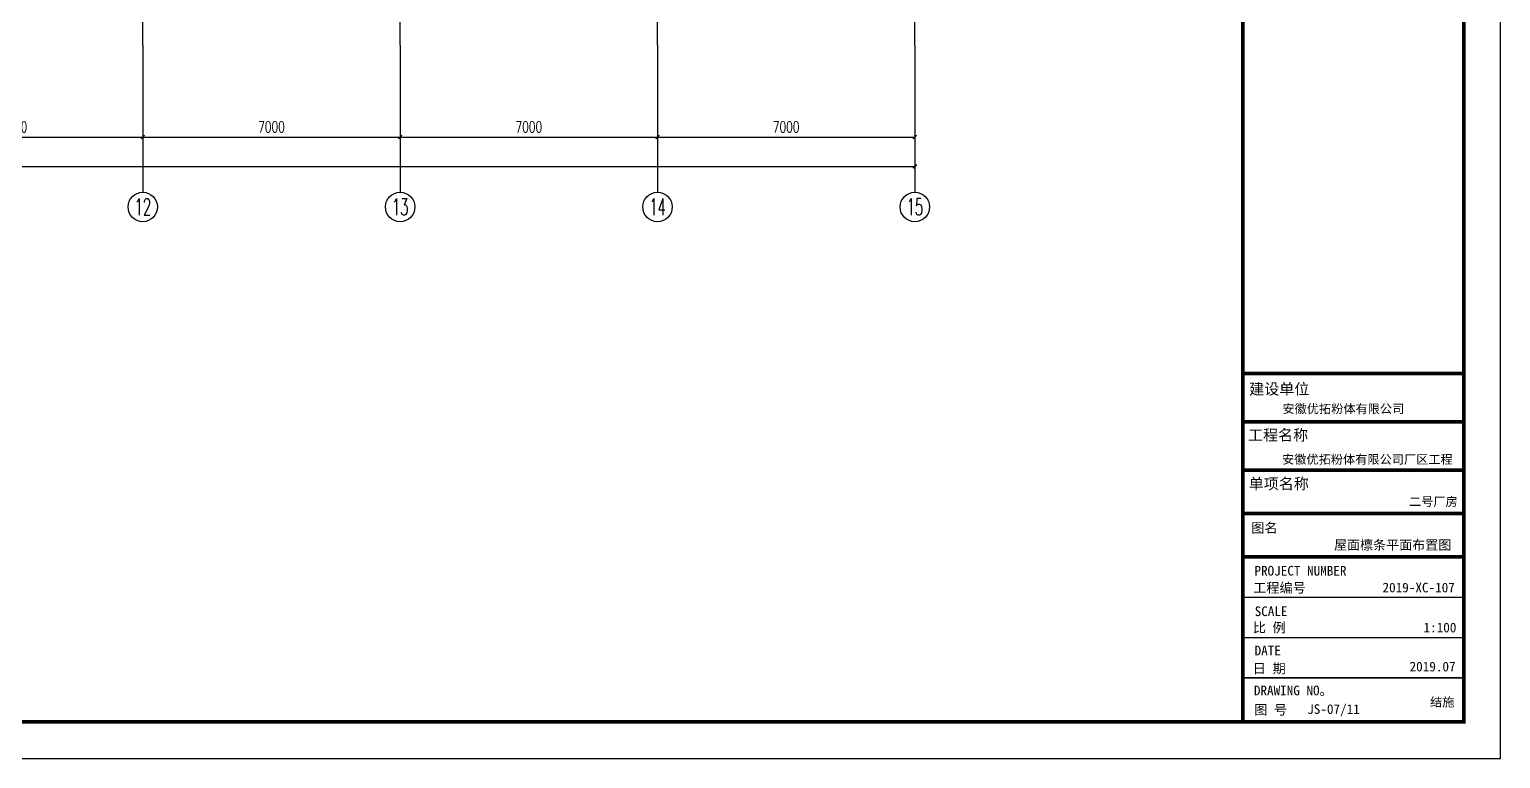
# Model space of a CAD drawing. Extents: x -17471 to 313636, y -71590 to 757901.
# Drawn here: x 273623 to 313636, y 412140 to 431957 of the extents above; entities that cross this region are included whole.
import ezdxf
from ezdxf.enums import TextEntityAlignment as Align

# ---------------------------------------------------------------- set-up
doc = ezdxf.new("R2010")
doc.units = 0
doc.header["$LTSCALE"] = 1000
doc.header["$MEASUREMENT"] = 0
for name, color, linetype in [('AXIS', 3, 'Continuous'), ('AXIS_TEXT', 7, 'Continuous'), ('DOTE', 1, 'Continuous'), ('PUB_TAB', 7, 'Continuous'), ('PUB_TEXT', 7, 'Continuous'), ('PUB_TITLE', 4, 'Continuous'), ('图框', 7, 'Continuous')]:
    doc.layers.add(name, color=color, linetype=linetype)
doc.styles.add('_TCH_AXIS', font='COMPLEX', dxfattribs={"bigfont": 'GBCBIG'})
doc.styles.add('_TCH_DIM_T3', font='SIMPLEX', dxfattribs={"width": 0.705882, "bigfont": 'GBCBIG'})
doc.styles.add('COMPLEX', font='COMPLEX')
doc.styles.add('宋体', font='')
doc.styles.add('黑体', font='simhei.ttf', dxfattribs={"width": 0.6, "height": 4.3})
doc.styles.get('宋体').set_extended_font_data('SimSun')
doc.dimstyles.new('_TCH_ARCH&&100', dxfattribs={"dimtxt": 297.5, "dimasz": 100, "dimexe": 250, "dimexo": 300, "dimgap": 126.25, "dimtad": 1, "dimdec": 0, "dimzin": 0, "dimdsep": 46, "dimtxsty": '_TCH_DIM_T3', "dimblk": 'ARCHTICK', "dimcen": 0.09, "dimclrt": 7, "dimazin": 2, "dimtfac": 1, "dimtdec": 0, "dimtix": 1, "dimtmove": 2, "dimatfit": 3, "dimfxl": 0, "dimtolj": 1, "dimtzin": 0, "dimarcsym": 0})

# ---------------------------------------------------------------- blocks, each defined once
blk = doc.blocks.new('结构图签1')
at = {"layer": '图框', "color": 4, "const_width": 98.6}
blk.add_lwpolyline([(333761, 58400), (339771, 58400), (339771, 1000), (333761, 1000)], close=True, dxfattribs=at)
at = {"layer": '图框', "color": 4}
for points, const_width in [([(333761, 10466), (339749, 10466)], 99.6), ([(333761, 9149), (339751, 9149)], 99.6), ([(333761, 7835), (339771, 7835)], 99.6), ([(333761, 6664), (339771, 6664)], 99.6), ([(333761, 5480), (339771, 5480)], 99.6), ([(333761, 4381), (339771, 4381)], 40.3), ([(333761, 3284), (339771, 3284)], 40.3), ([(333761, 2195), (339771, 2195)], 40.3)]:
    blk.add_lwpolyline(points, dxfattribs=dict(at, const_width=const_width))
at = {"layer": 'PUB_TAB', "lineweight": -3, "style": '宋体', "width": 1.000001}
for s, height, p in [('安徽优拓粉体有限公司', 243, (334837, 9385)), ('安徽优拓粉体有限公司厂区工程', 243.02, (334828, 8011)), ('二号厂房', 243, (338280, 6862)), ('结施', 243, (338853, 1416))]:
    blk.add_text(s, height=height, dxfattribs=at).set_placement(p)
at = {"layer": '图框', "color": 4}
for s, height, style, p in [('建设单位', 300, '黑体', (333933, 9894)), ('工程名称', 300, '黑体', (333900, 8642)), ('单项名称', 300, '黑体', (333920, 7321)), ('图名', 262.9, '黑体', (333989, 6139)), ('工程编号', 262.9, '黑体', (334041, 4508)), ('2019-XC-107', 262.94, '宋体', (337559, 4517)), ('SCALE', 262.9, '黑体', (334082, 3872)), ('比 例', 262.9, '黑体', (334032, 3429)), ('1:100', 262.9, '宋体', (338675, 3430)), ('DATE', 262.9, '黑体', (334081, 2804)), ('日 期', 262.9, '黑体', (334032, 2317)), ('2019.07', 262.9, '宋体', (338295, 2369)), ('DRAWING NO。', 262.94, '黑体', (334060, 1719)), ('图 号', 262.9, '黑体', (334069, 1194))]:
    blk.add_text(s, height=height, dxfattribs=dict(at, style=style)).set_placement(p)
at = {"layer": '图框', "color": 0, "style": '黑体'}
blk.add_text('PROJECT NUMBER', height=262.94, dxfattribs=at).set_placement((334076, 4973))
blk = doc.blocks.new('_ArchTick')
at = {"color": 0, "linetype": 'ByBlock', "const_width": 0.4}
blk.add_lwpolyline([(-0.5, -0.5), (0.5, 0.5)], dxfattribs=at)
blk = doc.blocks.new('*D1725')
at = {"layer": 'AXIS', "color": 0, "lineweight": -2, "transparency": 16777216}
for p, q in [((269706, 431233), (269706, 428783)), ((276706, 431233), (276706, 428783)), ((269706, 429033), (276706, 429033))]:
    blk.add_line(p, q, dxfattribs=at)
at = {"layer": 'Defpoints', "color": 0, "transparency": 16777216}
for p in [(269706, 431533), (276706, 431533), (276706, 429033)]:
    blk.add_point(p, dxfattribs=at)
at = {"layer": 'AXIS', "color": 0, "lineweight": -2, "transparency": 16777216, "xscale": 100, "yscale": 100, "zscale": 100, "rotation": 180}
blk.add_blockref('_ArchTick', (269706, 429033), dxfattribs=at)
at = {"layer": 'AXIS', "color": 0, "lineweight": -2, "transparency": 16777216, "xscale": 100, "yscale": 100, "zscale": 100}
blk.add_blockref('_ArchTick', (276706, 429033), dxfattribs=at)
at = {"layer": 'AXIS', "color": 7, "transparency": 16777216, "insert": (273206, 429308), "char_height": 297.5, "attachment_point": 5, "style": '_TCH_DIM_T3'}
blk.add_mtext('\\A1;7000', dxfattribs=at)
blk = doc.blocks.new('*D1726')
at = {"layer": 'AXIS', "color": 0, "lineweight": -2, "transparency": 16777216}
for p, q in [((276706, 431233), (276706, 428783)), ((283706, 431233), (283706, 428783)), ((276706, 429033), (283706, 429033))]:
    blk.add_line(p, q, dxfattribs=at)
at = {"layer": 'Defpoints', "color": 0, "transparency": 16777216}
for p in [(276706, 431533), (283706, 431533), (283706, 429033)]:
    blk.add_point(p, dxfattribs=at)
at = {"layer": 'AXIS', "color": 0, "lineweight": -2, "transparency": 16777216, "xscale": 100, "yscale": 100, "zscale": 100, "rotation": 180}
blk.add_blockref('_ArchTick', (276706, 429033), dxfattribs=at)
at = {"layer": 'AXIS', "color": 0, "lineweight": -2, "transparency": 16777216, "xscale": 100, "yscale": 100, "zscale": 100}
blk.add_blockref('_ArchTick', (283706, 429033), dxfattribs=at)
at = {"layer": 'AXIS', "color": 7, "transparency": 16777216, "insert": (280206, 429308), "char_height": 297.5, "attachment_point": 5, "style": '_TCH_DIM_T3'}
blk.add_mtext('\\A1;7000', dxfattribs=at)
blk = doc.blocks.new('*D1727')
at = {"layer": 'AXIS', "color": 0, "lineweight": -2, "transparency": 16777216}
for p, q in [((283706, 431233), (283706, 428783)), ((290706, 431233), (290706, 428783)), ((283706, 429033), (290706, 429033))]:
    blk.add_line(p, q, dxfattribs=at)
at = {"layer": 'Defpoints', "color": 0, "transparency": 16777216}
for p in [(283706, 431533), (290706, 431533), (290706, 429033)]:
    blk.add_point(p, dxfattribs=at)
at = {"layer": 'AXIS', "color": 0, "lineweight": -2, "transparency": 16777216, "xscale": 100, "yscale": 100, "zscale": 100, "rotation": 180}
blk.add_blockref('_ArchTick', (283706, 429033), dxfattribs=at)
at = {"layer": 'AXIS', "color": 0, "lineweight": -2, "transparency": 16777216, "xscale": 100, "yscale": 100, "zscale": 100}
blk.add_blockref('_ArchTick', (290706, 429033), dxfattribs=at)
at = {"layer": 'AXIS', "color": 7, "transparency": 16777216, "insert": (287206, 429308), "char_height": 297.5, "attachment_point": 5, "style": '_TCH_DIM_T3'}
blk.add_mtext('\\A1;7000', dxfattribs=at)
blk = doc.blocks.new('*D1728')
at = {"layer": 'AXIS', "color": 0, "lineweight": -2, "transparency": 16777216}
for p, q in [((290706, 431233), (290706, 428783)), ((297706, 431233), (297706, 428783)), ((290706, 429033), (297706, 429033))]:
    blk.add_line(p, q, dxfattribs=at)
at = {"layer": 'Defpoints', "color": 0, "transparency": 16777216}
for p in [(290706, 431533), (297706, 431533), (297706, 429033)]:
    blk.add_point(p, dxfattribs=at)
at = {"layer": 'AXIS', "color": 0, "lineweight": -2, "transparency": 16777216, "xscale": 100, "yscale": 100, "zscale": 100, "rotation": 180}
blk.add_blockref('_ArchTick', (290706, 429033), dxfattribs=at)
at = {"layer": 'AXIS', "color": 0, "lineweight": -2, "transparency": 16777216, "xscale": 100, "yscale": 100, "zscale": 100}
blk.add_blockref('_ArchTick', (297706, 429033), dxfattribs=at)
at = {"layer": 'AXIS', "color": 7, "transparency": 16777216, "insert": (294206, 429308), "char_height": 297.5, "attachment_point": 5, "style": '_TCH_DIM_T3'}
blk.add_mtext('\\A1;7000', dxfattribs=at)
blk = doc.blocks.new('*D1729')
at = {"layer": 'AXIS', "color": 0, "lineweight": -2, "transparency": 16777216}
for p, q in [((199706, 431233), (199706, 427983)), ((297706, 431233), (297706, 427983)), ((199706, 428233), (297706, 428233))]:
    blk.add_line(p, q, dxfattribs=at)
at = {"layer": 'Defpoints', "color": 0, "transparency": 16777216}
for p in [(199706, 431533), (297706, 431533), (297706, 428233)]:
    blk.add_point(p, dxfattribs=at)
at = {"layer": 'AXIS', "color": 0, "lineweight": -2, "transparency": 16777216, "xscale": 100, "yscale": 100, "zscale": 100, "rotation": 180}
blk.add_blockref('_ArchTick', (199706, 428233), dxfattribs=at)
at = {"layer": 'AXIS', "color": 0, "lineweight": -2, "transparency": 16777216, "xscale": 100, "yscale": 100, "zscale": 100}
blk.add_blockref('_ArchTick', (297706, 428233), dxfattribs=at)
at = {"layer": 'AXIS', "color": 7, "transparency": 16777216, "insert": (248706, 428508), "char_height": 297.5, "attachment_point": 5, "style": '_TCH_DIM_T3'}
blk.add_mtext('\\A1;98000', dxfattribs=at)
blk = doc.blocks.new('_AXISO')
blk.add_circle((0, 0), 0.5)
at = {"layer": 'AXIS_TEXT', "style": 'COMPLEX', "width": 1.041667}
blk.add_attdef('A', text='', height=0.56, dxfattribs=at).set_placement((-0.25, -0.28), (0.25, -0.28), align=Align.FIT)

msp = doc.modelspace()

# ---------------------------------------------------------------- linework, layer by layer
at = {"layer": 'AXIS'}
for p, q in [((276706.1, 431532.6), (276706.1, 427532.6)), ((283706.1, 431532.6), (283706.1, 427532.6)), ((290706.1, 431532.6), (290706.1, 427532.6)), ((297706.1, 431532.6), (297706.1, 427532.6))]:
    msp.add_line(p, q, dxfattribs=at)
at = {"layer": 'DOTE'}
for p, q in [((276706.1, 431532.6), (276706.1, 458052.6)), ((283706.1, 431532.6), (283706.1, 458052.6)), ((290706.1, 431532.6), (290706.1, 458052.6)), ((297706.1, 431532.6), (297706.1, 458052.6))]:
    msp.add_line(p, q, dxfattribs=at)
at = {"layer": 'PUB_TITLE'}
msp.add_lwpolyline([(187535.9, 412140.5), (313635.9, 412140.5), (313635.9, 471540.5), (187535.9, 471540.5)], close=True, dxfattribs=at)
at = {"layer": 'PUB_TITLE', "const_width": 100}
msp.add_lwpolyline([(190035.9, 413140.5), (312635.9, 413140.5), (312635.9, 470540.5), (190035.9, 470540.5)], close=True, dxfattribs=at)

# ---------------------------------------------------------------- block references
msp.add_blockref('结构图签1', (-27134.7, 412140.5))
at = {"layer": 'AXIS'}
ref = msp.add_blockref('_AXISO', (276706.1, 427132.6), dxfattribs=dict(at, xscale=800, yscale=800, zscale=800))
ref.add_attrib('A', '12', dxfattribs={"layer": 'AXIS_TEXT', "height": 452.55, "style": '_TCH_AXIS', "width": 0.724138}).set_placement((276479.8, 426906.4), (276932.3, 426906.4), align=Align.FIT)
ref = msp.add_blockref('_AXISO', (283706.1, 427132.6), dxfattribs=dict(at, xscale=800, yscale=800, zscale=800))
ref.add_attrib('A', '13', dxfattribs={"layer": 'AXIS_TEXT', "height": 452.55, "style": '_TCH_AXIS', "width": 0.724138}).set_placement((283479.8, 426906.4), (283932.3, 426906.4), align=Align.FIT)
ref = msp.add_blockref('_AXISO', (290706.1, 427132.6), dxfattribs=dict(at, xscale=800, yscale=800, zscale=800))
ref.add_attrib('A', '14', dxfattribs={"layer": 'AXIS_TEXT', "height": 452.55, "style": '_TCH_AXIS', "width": 0.677419}).set_placement((290479.8, 426906.4), (290932.3, 426906.4), align=Align.FIT)
ref = msp.add_blockref('_AXISO', (297706.1, 427132.6), dxfattribs=dict(at, xscale=800, yscale=800, zscale=800))
ref.add_attrib('A', '15', dxfattribs={"layer": 'AXIS_TEXT', "height": 452.55, "style": '_TCH_AXIS', "width": 0.724138}).set_placement((297479.8, 426906.4), (297932.3, 426906.4), align=Align.FIT)

# ---------------------------------------------------------------- texts
at = {"layer": 'PUB_TEXT', "color": 6, "style": '宋体'}
msp.add_text('屋面檩条平面布置图', height=259.68, dxfattribs=at).set_placement((309106.8, 417817.5))
at = {"layer": '图框', "color": 3, "style": '宋体'}
msp.add_text('JS-07/11', height=262.94, dxfattribs=at).set_placement((308376.5, 413352.8))

# ---------------------------------------------------------------- dimensions: what is measured, and where the dimension line sits
at = {"layer": 'AXIS'}
for p1, p2, distance, picture, middle in [((199706.1, 431532.6), (297706.1, 431532.6), -3300, '*D1729', (248706.1, 428507.6)), ((269706.1, 431532.6), (276706.1, 431532.6), -2500, '*D1725', (273206.1, 429307.6)), ((276706.1, 431532.6), (283706.1, 431532.6), -2500, '*D1726', (280206.1, 429307.6)), ((283706.1, 431532.6), (290706.1, 431532.6), -2500, '*D1727', (287206.1, 429307.6)), ((290706.1, 431532.6), (297706.1, 431532.6), -2500, '*D1728', (294206.1, 429307.6))]:
    dim = msp.add_aligned_dim(p1=p1, p2=p2, distance=distance, dimstyle='_TCH_ARCH&&100', dxfattribs=at)
    dim.commit()
    dim.dimension.update_dxf_attribs({"geometry": picture, "text_midpoint": middle})

doc.saveas('drawing.dxf')
